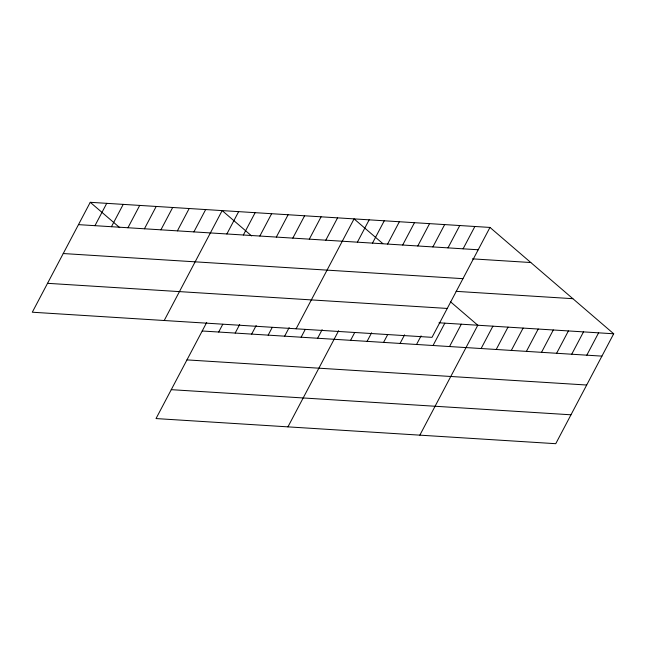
<?xml version="1.0" encoding="UTF-8"?>
<svg xmlns="http://www.w3.org/2000/svg" width="646" height="646" viewBox="0 0 646 646"><rect width="100%" height="100%" fill="white"/><g stroke="black" fill="none" stroke-linecap="round" stroke-linejoin="round"><path stroke-width="0.97" d="M489.975 227.432L90.254 202.303L32.3 312.22L432.021 337.341L489.975 227.432L613.7 333.78L555.746 443.697L156.025 418.568L206.728 322.402M94.962 225.68L106.735 203.337M111.451 226.714L123.224 204.378M127.94 227.755L139.714 205.412M144.429 228.789L156.203 206.445M160.919 229.823L172.692 207.487M177.4 230.864L189.181 208.521M193.889 231.898L205.67 209.554M164.205 320.505L222.159 210.596L251.649 235.943M226.867 233.973L238.649 211.63M243.356 235.007L255.138 212.671M259.845 236.04L271.627 213.705M218.687 332.036L222.765 324.3M276.335 237.082L288.116 214.738M235.176 333.07L239.706 324.478M292.824 238.116L304.597 215.78M251.665 334.103L256.196 325.511M309.313 239.149L321.086 216.814M268.155 335.145L272.232 327.409M325.802 240.191L337.575 217.847M284.644 336.178L289.174 327.587M296.118 328.798L354.065 218.889L382.795 243.582M301.133 337.212L305.211 329.484M357.391 242.177L369.165 219.834M317.622 338.254L322.152 329.662M372.492 243.122L384.265 220.787M287.938 426.861L338.641 330.695M387.592 244.075L399.365 221.731M350.6 340.321L354.678 332.593M402.692 245.02L414.466 222.684M367.09 341.363L371.62 332.771M417.792 245.973L429.566 223.629M432.893 246.917L444.666 224.582M383.579 342.396L387.648 334.668M447.993 247.87L459.766 225.535M400.06 343.438L404.59 334.838M463.093 248.823L474.875 226.48M416.549 344.471L421.079 335.88M433.038 345.505L444.819 323.17M449.527 346.547L461.309 324.203M419.843 435.154L477.798 325.237L450.577 301.844M481.117 348.525L492.898 326.19M496.217 349.478L507.998 327.142M511.317 350.431L523.098 328.087M526.417 351.376L538.199 329.04M541.518 352.328L553.299 329.985M556.618 353.273L568.399 330.938M571.718 354.226L583.5 331.882M586.818 355.171L598.6 332.835M78.473 224.638L478.193 249.768M472.412 258.852L530.802 262.526M63.235 253.539L462.956 278.668M456.092 291.346L572.873 298.686M47.538 283.319L447.258 308.441M438.997 322.798L613.7 333.78M202.198 330.994L601.919 356.124M186.969 359.895L586.681 385.024M171.263 389.667L570.983 414.797M90.254 202.303L119.736 227.65"/></g></svg>
